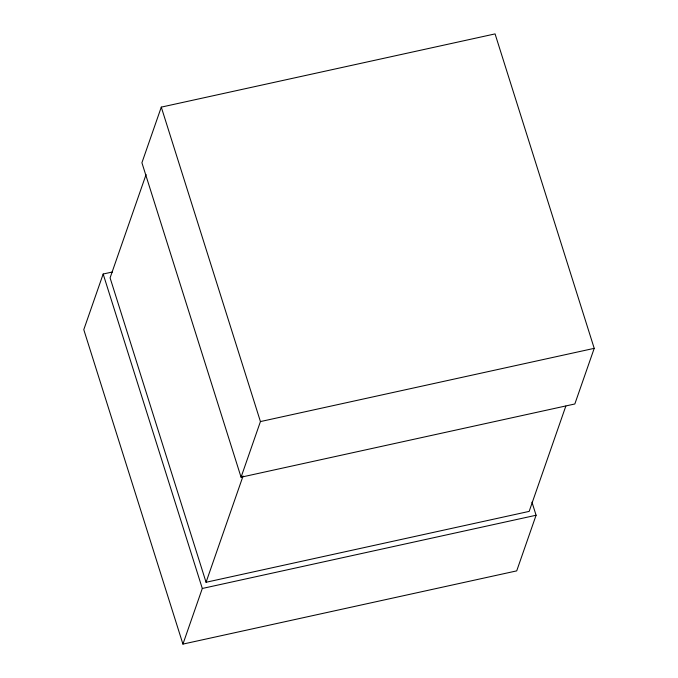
<?xml version="1.0" encoding="UTF-8"?>
<svg xmlns="http://www.w3.org/2000/svg" width="678" height="678" viewBox="0 0 678 678"><rect width="100%" height="100%" fill="white"/><g stroke="black" fill="none" stroke-linecap="round" stroke-linejoin="round"><path stroke-width="1.02" d="M112.463 271.98L103.166 274.022L83.784 329.652L182.933 644.1L516.712 570.876L536.086 515.246L531.959 502.144M161.288 107.124L141.914 162.754L241.063 477.202L574.834 403.978L594.216 348.348L495.067 33.9L161.288 107.124L260.437 421.572L241.063 477.202M146.075 174.56L110.09 277.878L206.061 582.266L529.162 511.39L565.833 406.08M182.933 644.1L202.307 588.47L103.166 274.022M206.061 582.266L243.08 475.964M260.437 421.572L594.216 348.348M202.307 588.47L536.086 515.246"/></g></svg>
